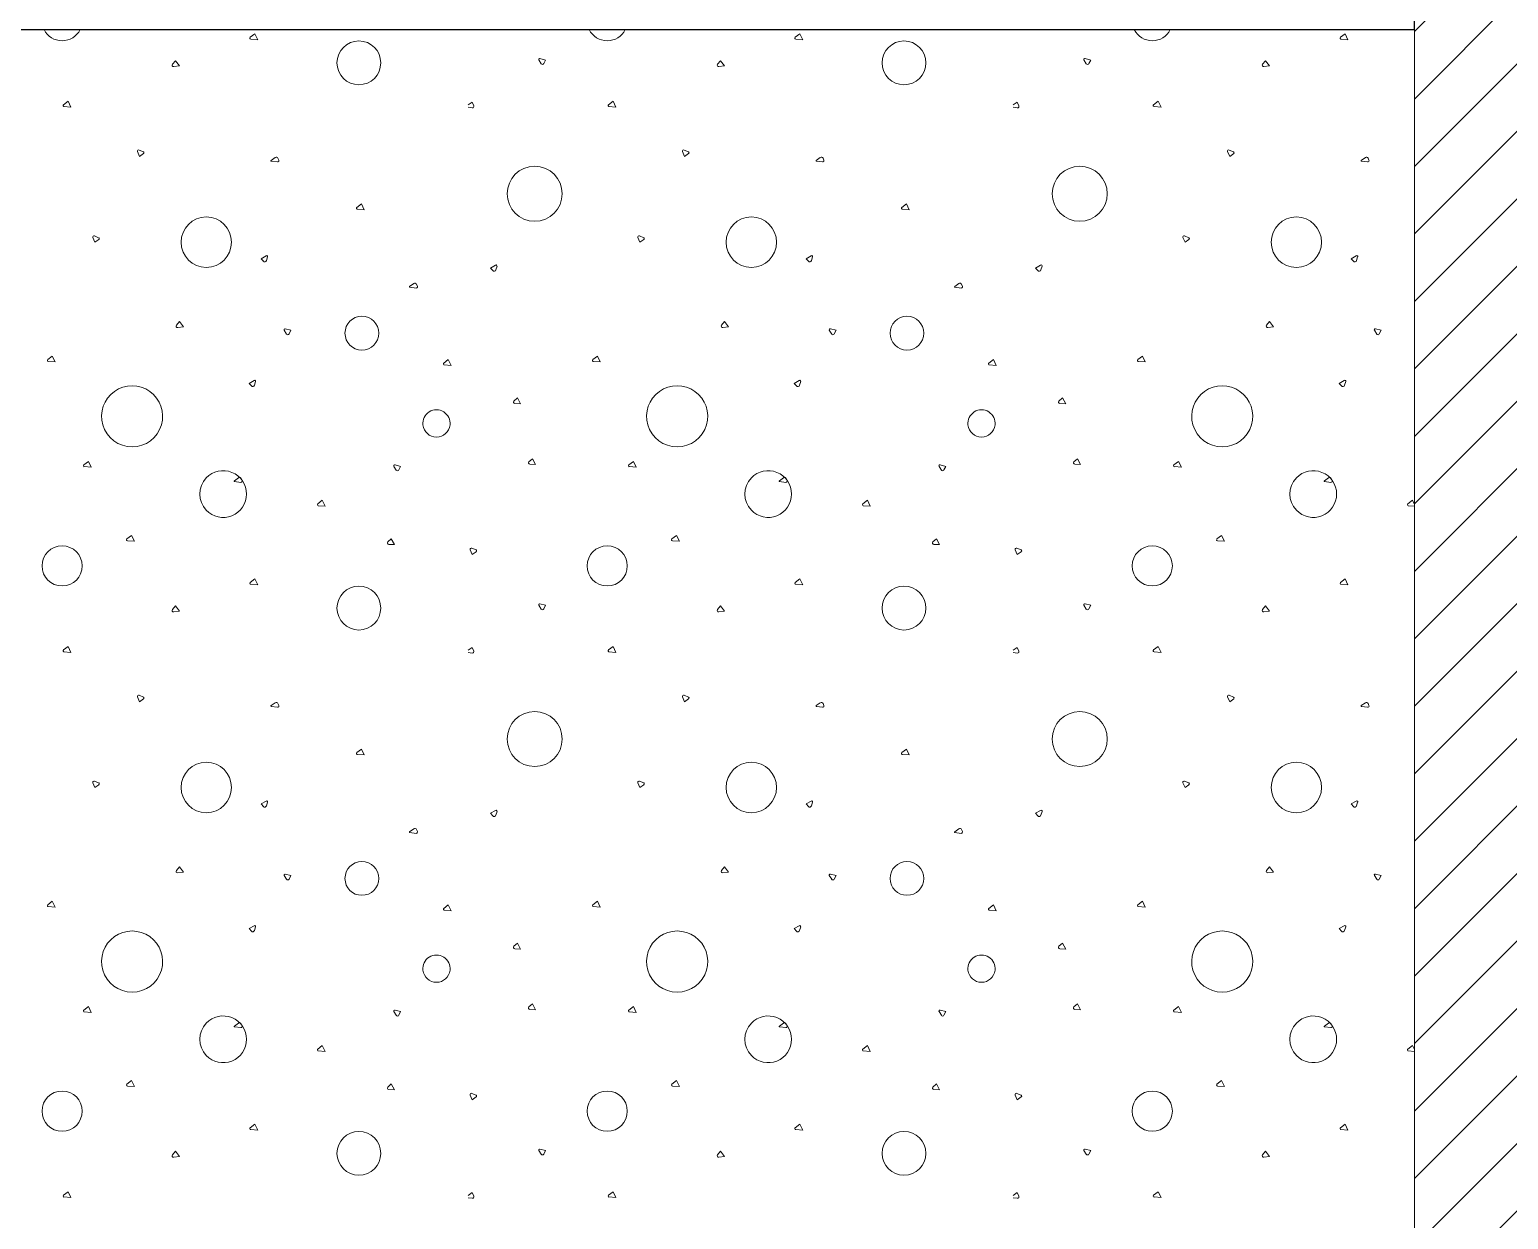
# Model space of a CAD drawing. Header units: millimetres. Extents: x 15 to 2176, y 3 to 641.
# Drawn here: x 1462.56 to 1505.97, y 53.16 to 88.07 of the extents above; entities that cross this region are included whole.
import ezdxf
from ezdxf.xclip import XClip

# ---------------------------------------------------------------- set-up
doc = ezdxf.new("R2010")
doc.units = ezdxf.units.MM
doc.header["$MEASUREMENT"] = 0
doc.header["$XCLIPFRAME"] = 0
doc.layers.add('A--------P-', color=7, linetype='Continuous')
doc.layers.add('A-01SF-----', color=7, linetype='Continuous')
doc.layers.add('A-L-10--EF-', color=4, linetype='Continuous', lineweight=0)

# ---------------------------------------------------------------- blocks, each defined once
blk = doc.blocks.new('*X9')
at = {"layer": 'A-L-10--EF-'}
for p, q in [((1469.039, 87.847), (1469.175, 87.953)), ((1469.26, 87.778), (1469.055, 87.796)), ((1469.175, 87.953), (1469.26, 87.778)), ((1485.039, 87.847), (1485.175, 87.953)), ((1485.26, 87.778), (1485.055, 87.796)), ((1485.175, 87.953), (1485.26, 87.778)), ((1501.039, 87.847), (1501.175, 87.953)), ((1501.26, 87.778), (1501.055, 87.796)), ((1501.175, 87.953), (1501.26, 87.778)), ((1466.755, 87.058), (1466.842, 87.162)), ((1466.962, 87.009), (1466.794, 86.988)), ((1466.842, 87.162), (1466.962, 87.009)), ((1477.581, 87.072), (1477.511, 87.182)), ((1477.543, 87.225), (1477.709, 87.181)), ((1477.709, 87.181), (1477.656, 87.076)), ((1482.755, 87.058), (1482.842, 87.162)), ((1482.962, 87.009), (1482.794, 86.988)), ((1482.842, 87.162), (1482.962, 87.009)), ((1493.581, 87.072), (1493.511, 87.182)), ((1493.543, 87.225), (1493.709, 87.181)), ((1493.709, 87.181), (1493.656, 87.076)), ((1498.755, 87.058), (1498.842, 87.162)), ((1498.962, 87.009), (1498.794, 86.988)), ((1498.842, 87.162), (1498.962, 87.009)), ((1463.554, 85.869), (1463.689, 85.974)), ((1463.689, 85.974), (1463.774, 85.8)), ((1479.554, 85.869), (1479.689, 85.974)), ((1479.689, 85.974), (1479.774, 85.8)), ((1495.554, 85.869), (1495.689, 85.974)), ((1495.689, 85.974), (1495.774, 85.8)), ((1463.774, 85.8), (1463.569, 85.818)), ((1475.434, 85.862), (1475.555, 85.947)), ((1475.555, 85.779), (1475.434, 85.795)), ((1475.555, 85.947), (1475.601, 85.839)), ((1479.774, 85.8), (1479.569, 85.818)), ((1491.434, 85.862), (1491.555, 85.947)), ((1491.555, 85.779), (1491.434, 85.795)), ((1491.555, 85.947), (1491.601, 85.839)), ((1495.774, 85.8), (1495.569, 85.818)), ((1465.729, 84.492), (1465.79, 84.351)), ((1465.901, 84.484), (1465.776, 84.539)), ((1465.79, 84.351), (1465.907, 84.435)), ((1469.651, 84.236), (1469.773, 84.322)), ((1469.852, 84.299), (1469.878, 84.239)), ((1481.729, 84.492), (1481.79, 84.351)), ((1481.901, 84.484), (1481.776, 84.539)), ((1481.79, 84.351), (1481.907, 84.435)), ((1485.651, 84.236), (1485.773, 84.322)), ((1485.852, 84.299), (1485.878, 84.239)), ((1497.729, 84.492), (1497.79, 84.351)), ((1497.901, 84.484), (1497.776, 84.539)), ((1497.79, 84.351), (1497.907, 84.435)), ((1501.651, 84.236), (1501.773, 84.322)), ((1501.852, 84.299), (1501.878, 84.239)), ((1469.84, 84.189), (1469.656, 84.214)), ((1485.84, 84.189), (1485.656, 84.214)), ((1501.84, 84.189), (1501.656, 84.214)), ((1472.164, 82.857), (1472.3, 82.962)), ((1472.3, 82.962), (1472.385, 82.788)), ((1488.164, 82.857), (1488.3, 82.962)), ((1488.3, 82.962), (1488.385, 82.788)), ((1472.385, 82.788), (1472.18, 82.805)), ((1488.385, 82.788), (1488.18, 82.805)), ((1464.417, 81.974), (1464.478, 81.834)), ((1464.589, 81.967), (1464.464, 82.022)), ((1464.478, 81.834), (1464.594, 81.917)), ((1480.417, 81.974), (1480.478, 81.834)), ((1480.589, 81.967), (1480.464, 82.022)), ((1480.478, 81.834), (1480.594, 81.917)), ((1496.417, 81.974), (1496.478, 81.834)), ((1496.589, 81.967), (1496.464, 82.022)), ((1496.478, 81.834), (1496.594, 81.917)), ((1469.504, 81.438), (1469.356, 81.352)), ((1469.356, 81.352), (1469.423, 81.277)), ((1469.513, 81.297), (1469.546, 81.404)), ((1485.504, 81.438), (1485.356, 81.352)), ((1485.356, 81.352), (1485.423, 81.277)), ((1485.513, 81.297), (1485.546, 81.404)), ((1501.504, 81.438), (1501.356, 81.352)), ((1501.356, 81.352), (1501.423, 81.277)), ((1501.513, 81.297), (1501.546, 81.404)), ((1476.24, 81.163), (1476.091, 81.077)), ((1476.091, 81.077), (1476.159, 81.002)), ((1476.248, 81.022), (1476.282, 81.129)), ((1492.24, 81.163), (1492.091, 81.077)), ((1492.091, 81.077), (1492.159, 81.002)), ((1492.248, 81.022), (1492.282, 81.129)), ((1473.718, 80.536), (1473.84, 80.621)), ((1473.906, 80.489), (1473.723, 80.514)), ((1473.919, 80.599), (1473.944, 80.539)), ((1489.718, 80.536), (1489.84, 80.621)), ((1489.906, 80.489), (1489.723, 80.514)), ((1489.919, 80.599), (1489.944, 80.539)), ((1466.873, 79.402), (1466.959, 79.506)), ((1466.959, 79.506), (1467.079, 79.353)), ((1482.873, 79.402), (1482.959, 79.506)), ((1482.959, 79.506), (1483.079, 79.353)), ((1498.873, 79.402), (1498.959, 79.506)), ((1498.959, 79.506), (1499.079, 79.353)), ((1467.079, 79.353), (1466.912, 79.332)), ((1470.106, 79.141), (1470.036, 79.251)), ((1470.068, 79.294), (1470.234, 79.25)), ((1470.234, 79.25), (1470.181, 79.145)), ((1483.079, 79.353), (1482.912, 79.332)), ((1486.106, 79.141), (1486.036, 79.251)), ((1486.068, 79.294), (1486.234, 79.25)), ((1486.234, 79.25), (1486.181, 79.145)), ((1499.079, 79.353), (1498.912, 79.332)), ((1502.106, 79.141), (1502.036, 79.251)), ((1502.068, 79.294), (1502.234, 79.25)), ((1502.234, 79.25), (1502.181, 79.145)), ((1463.093, 78.39), (1463.228, 78.495)), ((1463.313, 78.321), (1463.108, 78.338)), ((1463.228, 78.495), (1463.313, 78.321)), ((1474.718, 78.286), (1474.853, 78.391)), ((1474.938, 78.216), (1474.733, 78.234)), ((1474.853, 78.391), (1474.938, 78.216)), ((1479.093, 78.39), (1479.228, 78.495)), ((1479.313, 78.321), (1479.108, 78.338)), ((1479.228, 78.495), (1479.313, 78.321)), ((1490.718, 78.286), (1490.853, 78.391)), ((1490.938, 78.216), (1490.733, 78.234)), ((1490.853, 78.391), (1490.938, 78.216)), ((1495.093, 78.39), (1495.228, 78.495)), ((1495.313, 78.321), (1495.108, 78.338)), ((1495.228, 78.495), (1495.313, 78.321)), ((1469.154, 77.779), (1469.005, 77.693)), ((1469.162, 77.638), (1469.196, 77.746)), ((1485.154, 77.779), (1485.005, 77.693)), ((1485.162, 77.638), (1485.196, 77.746)), ((1501.154, 77.779), (1501.005, 77.693)), ((1501.162, 77.638), (1501.196, 77.746)), ((1469.005, 77.693), (1469.073, 77.618)), ((1485.005, 77.693), (1485.073, 77.618)), ((1501.005, 77.693), (1501.073, 77.618)), ((1476.779, 77.175), (1476.88, 77.264)), ((1476.975, 77.095), (1476.806, 77.099)), ((1476.88, 77.264), (1476.975, 77.095)), ((1492.779, 77.175), (1492.88, 77.264)), ((1492.975, 77.095), (1492.806, 77.099)), ((1492.88, 77.264), (1492.975, 77.095)), ((1464.152, 75.3), (1464.287, 75.405)), ((1464.372, 75.231), (1464.167, 75.249)), ((1464.287, 75.405), (1464.372, 75.231)), ((1473.326, 75.149), (1473.257, 75.258)), ((1473.289, 75.302), (1473.454, 75.258)), ((1473.454, 75.258), (1473.401, 75.153)), ((1477.219, 75.394), (1477.32, 75.483)), ((1477.415, 75.314), (1477.246, 75.319)), ((1477.32, 75.483), (1477.415, 75.314)), ((1480.152, 75.3), (1480.287, 75.405)), ((1480.372, 75.231), (1480.167, 75.249)), ((1480.287, 75.405), (1480.372, 75.231)), ((1489.326, 75.149), (1489.257, 75.258)), ((1489.289, 75.302), (1489.454, 75.258)), ((1489.454, 75.258), (1489.401, 75.153)), ((1493.219, 75.394), (1493.32, 75.483)), ((1493.415, 75.314), (1493.246, 75.319)), ((1493.32, 75.483), (1493.415, 75.314)), ((1496.152, 75.3), (1496.287, 75.405)), ((1496.372, 75.231), (1496.167, 75.249)), ((1496.287, 75.405), (1496.372, 75.231)), ((1468.572, 74.834), (1468.694, 74.92)), ((1468.761, 74.787), (1468.577, 74.812)), ((1468.773, 74.897), (1468.799, 74.837)), ((1484.572, 74.834), (1484.694, 74.92)), ((1484.761, 74.787), (1484.577, 74.812)), ((1484.773, 74.897), (1484.799, 74.837)), ((1500.572, 74.834), (1500.694, 74.92)), ((1500.761, 74.787), (1500.577, 74.812)), ((1500.773, 74.897), (1500.799, 74.837)), ((1471.018, 74.155), (1471.153, 74.261)), ((1471.153, 74.261), (1471.238, 74.086)), ((1487.018, 74.155), (1487.153, 74.261)), ((1487.153, 74.261), (1487.238, 74.086)), ((1503.018, 74.155), (1503.153, 74.261)), ((1503.153, 74.261), (1503.21, 74.143)), ((1471.238, 74.086), (1471.033, 74.104)), ((1487.238, 74.086), (1487.033, 74.104)), ((1503.21, 74.089), (1503.033, 74.104)), ((1465.417, 73.127), (1465.553, 73.232)), ((1465.638, 73.058), (1465.433, 73.075)), ((1465.553, 73.232), (1465.638, 73.058)), ((1473.078, 73.045), (1473.18, 73.134)), ((1473.275, 72.965), (1473.106, 72.969)), ((1473.18, 73.134), (1473.275, 72.965)), ((1481.417, 73.127), (1481.553, 73.232)), ((1481.638, 73.058), (1481.433, 73.075)), ((1481.553, 73.232), (1481.638, 73.058)), ((1489.078, 73.045), (1489.18, 73.134)), ((1489.275, 72.965), (1489.106, 72.969)), ((1489.18, 73.134), (1489.275, 72.965)), ((1497.417, 73.127), (1497.553, 73.232)), ((1497.638, 73.058), (1497.433, 73.075)), ((1497.553, 73.232), (1497.638, 73.058)), ((1475.494, 72.811), (1475.555, 72.671)), ((1475.667, 72.804), (1475.541, 72.859)), ((1475.555, 72.671), (1475.672, 72.754)), ((1491.494, 72.811), (1491.555, 72.671)), ((1491.667, 72.804), (1491.541, 72.859)), ((1491.555, 72.671), (1491.672, 72.754)), ((1469.039, 71.847), (1469.175, 71.953)), ((1469.26, 71.778), (1469.055, 71.796)), ((1469.175, 71.953), (1469.26, 71.778)), ((1485.039, 71.847), (1485.175, 71.953)), ((1485.26, 71.778), (1485.055, 71.796)), ((1485.175, 71.953), (1485.26, 71.778)), ((1501.039, 71.847), (1501.175, 71.953)), ((1501.26, 71.778), (1501.055, 71.796)), ((1501.175, 71.953), (1501.26, 71.778)), ((1477.543, 71.225), (1477.709, 71.181)), ((1493.543, 71.225), (1493.709, 71.181)), ((1466.755, 71.058), (1466.842, 71.162)), ((1466.962, 71.009), (1466.794, 70.988)), ((1466.842, 71.162), (1466.962, 71.009)), ((1477.581, 71.072), (1477.511, 71.182)), ((1477.709, 71.181), (1477.656, 71.076)), ((1482.755, 71.058), (1482.842, 71.162)), ((1482.962, 71.009), (1482.794, 70.988)), ((1482.842, 71.162), (1482.962, 71.009)), ((1493.581, 71.072), (1493.511, 71.182)), ((1493.709, 71.181), (1493.656, 71.076)), ((1498.755, 71.058), (1498.842, 71.162)), ((1498.962, 71.009), (1498.794, 70.988)), ((1498.842, 71.162), (1498.962, 71.009)), ((1463.554, 69.869), (1463.689, 69.974)), ((1463.689, 69.974), (1463.774, 69.8)), ((1475.434, 69.862), (1475.555, 69.947)), ((1475.555, 69.947), (1475.601, 69.839)), ((1479.554, 69.869), (1479.689, 69.974)), ((1479.689, 69.974), (1479.774, 69.8)), ((1491.434, 69.862), (1491.555, 69.947)), ((1491.555, 69.947), (1491.601, 69.839)), ((1495.554, 69.869), (1495.689, 69.974)), ((1495.689, 69.974), (1495.774, 69.8)), ((1463.774, 69.8), (1463.569, 69.818)), ((1475.555, 69.779), (1475.434, 69.795)), ((1479.774, 69.8), (1479.569, 69.818)), ((1491.555, 69.779), (1491.434, 69.795)), ((1495.774, 69.8), (1495.569, 69.818)), ((1465.729, 68.492), (1465.79, 68.351)), ((1465.901, 68.484), (1465.776, 68.539)), ((1465.79, 68.351), (1465.907, 68.435)), ((1469.651, 68.236), (1469.773, 68.322)), ((1469.84, 68.189), (1469.656, 68.214)), ((1469.852, 68.299), (1469.878, 68.239)), ((1481.729, 68.492), (1481.79, 68.351)), ((1481.901, 68.484), (1481.776, 68.539)), ((1481.79, 68.351), (1481.907, 68.435)), ((1485.651, 68.236), (1485.773, 68.322)), ((1485.84, 68.189), (1485.656, 68.214)), ((1485.852, 68.299), (1485.878, 68.239)), ((1497.729, 68.492), (1497.79, 68.351)), ((1497.901, 68.484), (1497.776, 68.539)), ((1497.79, 68.351), (1497.907, 68.435)), ((1501.651, 68.236), (1501.773, 68.322)), ((1501.84, 68.189), (1501.656, 68.214)), ((1501.852, 68.299), (1501.878, 68.239)), ((1472.164, 66.857), (1472.3, 66.962)), ((1472.3, 66.962), (1472.385, 66.788)), ((1488.164, 66.857), (1488.3, 66.962)), ((1488.3, 66.962), (1488.385, 66.788)), ((1472.385, 66.788), (1472.18, 66.805)), ((1488.385, 66.788), (1488.18, 66.805)), ((1464.589, 65.967), (1464.464, 66.022)), ((1480.589, 65.967), (1480.464, 66.022)), ((1496.589, 65.967), (1496.464, 66.022)), ((1464.417, 65.974), (1464.478, 65.834)), ((1464.478, 65.834), (1464.594, 65.917)), ((1480.417, 65.974), (1480.478, 65.834)), ((1480.478, 65.834), (1480.594, 65.917)), ((1496.417, 65.974), (1496.478, 65.834)), ((1496.478, 65.834), (1496.594, 65.917)), ((1469.504, 65.438), (1469.356, 65.352)), ((1469.356, 65.352), (1469.423, 65.277)), ((1469.513, 65.297), (1469.546, 65.404)), ((1476.24, 65.163), (1476.091, 65.077)), ((1476.248, 65.022), (1476.282, 65.129)), ((1485.504, 65.438), (1485.356, 65.352)), ((1485.356, 65.352), (1485.423, 65.277)), ((1485.513, 65.297), (1485.546, 65.404)), ((1492.24, 65.163), (1492.091, 65.077)), ((1492.248, 65.022), (1492.282, 65.129)), ((1501.504, 65.438), (1501.356, 65.352)), ((1501.356, 65.352), (1501.423, 65.277)), ((1501.513, 65.297), (1501.546, 65.404)), ((1476.091, 65.077), (1476.159, 65.002)), ((1492.091, 65.077), (1492.159, 65.002)), ((1473.718, 64.536), (1473.84, 64.621)), ((1473.906, 64.489), (1473.723, 64.514)), ((1473.919, 64.599), (1473.944, 64.539)), ((1489.718, 64.536), (1489.84, 64.621)), ((1489.906, 64.489), (1489.723, 64.514)), ((1489.919, 64.599), (1489.944, 64.539)), ((1466.873, 63.402), (1466.959, 63.506)), ((1466.959, 63.506), (1467.079, 63.353)), ((1482.873, 63.402), (1482.959, 63.506)), ((1482.959, 63.506), (1483.079, 63.353)), ((1498.873, 63.402), (1498.959, 63.506)), ((1498.959, 63.506), (1499.079, 63.353)), ((1467.079, 63.353), (1466.912, 63.332)), ((1470.106, 63.141), (1470.036, 63.251)), ((1470.068, 63.294), (1470.234, 63.25)), ((1470.234, 63.25), (1470.181, 63.145)), ((1483.079, 63.353), (1482.912, 63.332)), ((1486.106, 63.141), (1486.036, 63.251)), ((1486.068, 63.294), (1486.234, 63.25)), ((1486.234, 63.25), (1486.181, 63.145)), ((1499.079, 63.353), (1498.912, 63.332)), ((1502.106, 63.141), (1502.036, 63.251)), ((1502.068, 63.294), (1502.234, 63.25)), ((1502.234, 63.25), (1502.181, 63.145)), ((1463.093, 62.39), (1463.228, 62.495)), ((1463.313, 62.321), (1463.108, 62.338)), ((1463.228, 62.495), (1463.313, 62.321)), ((1474.718, 62.286), (1474.853, 62.391)), ((1474.938, 62.216), (1474.733, 62.234)), ((1474.853, 62.391), (1474.938, 62.216)), ((1479.093, 62.39), (1479.228, 62.495)), ((1479.313, 62.321), (1479.108, 62.338)), ((1479.228, 62.495), (1479.313, 62.321)), ((1490.718, 62.286), (1490.853, 62.391)), ((1490.938, 62.216), (1490.733, 62.234)), ((1490.853, 62.391), (1490.938, 62.216)), ((1495.093, 62.39), (1495.228, 62.495)), ((1495.313, 62.321), (1495.108, 62.338)), ((1495.228, 62.495), (1495.313, 62.321)), ((1469.154, 61.779), (1469.005, 61.693)), ((1469.005, 61.693), (1469.073, 61.618)), ((1469.162, 61.638), (1469.196, 61.746)), ((1485.154, 61.779), (1485.005, 61.693)), ((1485.005, 61.693), (1485.073, 61.618)), ((1485.162, 61.638), (1485.196, 61.746)), ((1501.154, 61.779), (1501.005, 61.693)), ((1501.005, 61.693), (1501.073, 61.618)), ((1501.162, 61.638), (1501.196, 61.746)), ((1476.779, 61.175), (1476.88, 61.264)), ((1476.88, 61.264), (1476.975, 61.095)), ((1492.779, 61.175), (1492.88, 61.264)), ((1492.88, 61.264), (1492.975, 61.095)), ((1476.975, 61.095), (1476.806, 61.099)), ((1492.975, 61.095), (1492.806, 61.099)), ((1477.219, 59.394), (1477.32, 59.483)), ((1477.32, 59.483), (1477.415, 59.314)), ((1493.219, 59.394), (1493.32, 59.483)), ((1493.32, 59.483), (1493.415, 59.314)), ((1464.152, 59.3), (1464.287, 59.405)), ((1464.372, 59.231), (1464.167, 59.249)), ((1464.287, 59.405), (1464.372, 59.231)), ((1473.326, 59.149), (1473.257, 59.258)), ((1473.289, 59.302), (1473.454, 59.258)), ((1473.454, 59.258), (1473.401, 59.153)), ((1477.415, 59.314), (1477.246, 59.319)), ((1480.152, 59.3), (1480.287, 59.405)), ((1480.372, 59.231), (1480.167, 59.249)), ((1480.287, 59.405), (1480.372, 59.231)), ((1489.326, 59.149), (1489.257, 59.258)), ((1489.289, 59.302), (1489.454, 59.258)), ((1489.454, 59.258), (1489.401, 59.153)), ((1493.415, 59.314), (1493.246, 59.319)), ((1496.152, 59.3), (1496.287, 59.405)), ((1496.372, 59.231), (1496.167, 59.249)), ((1496.287, 59.405), (1496.372, 59.231)), ((1468.572, 58.834), (1468.694, 58.92)), ((1468.761, 58.787), (1468.577, 58.812)), ((1468.773, 58.897), (1468.799, 58.837)), ((1484.572, 58.834), (1484.694, 58.92)), ((1484.761, 58.787), (1484.577, 58.812)), ((1484.773, 58.897), (1484.799, 58.837)), ((1500.572, 58.834), (1500.694, 58.92)), ((1500.761, 58.787), (1500.577, 58.812)), ((1500.773, 58.897), (1500.799, 58.837)), ((1471.018, 58.155), (1471.153, 58.261)), ((1471.153, 58.261), (1471.238, 58.086)), ((1487.018, 58.155), (1487.153, 58.261)), ((1487.153, 58.261), (1487.238, 58.086)), ((1503.018, 58.155), (1503.153, 58.261)), ((1503.153, 58.261), (1503.21, 58.143)), ((1471.238, 58.086), (1471.033, 58.104)), ((1487.238, 58.086), (1487.033, 58.104)), ((1503.21, 58.089), (1503.033, 58.104)), ((1465.417, 57.127), (1465.553, 57.232)), ((1465.638, 57.058), (1465.433, 57.075)), ((1465.553, 57.232), (1465.638, 57.058)), ((1473.078, 57.045), (1473.18, 57.134)), ((1473.275, 56.965), (1473.106, 56.969)), ((1473.18, 57.134), (1473.275, 56.965)), ((1481.417, 57.127), (1481.553, 57.232)), ((1481.638, 57.058), (1481.433, 57.075)), ((1481.553, 57.232), (1481.638, 57.058)), ((1489.078, 57.045), (1489.18, 57.134)), ((1489.275, 56.965), (1489.106, 56.969)), ((1489.18, 57.134), (1489.275, 56.965)), ((1497.417, 57.127), (1497.553, 57.232)), ((1497.638, 57.058), (1497.433, 57.075)), ((1497.553, 57.232), (1497.638, 57.058)), ((1475.494, 56.811), (1475.555, 56.671)), ((1475.667, 56.804), (1475.541, 56.859)), ((1475.555, 56.671), (1475.672, 56.754)), ((1491.494, 56.811), (1491.555, 56.671)), ((1491.667, 56.804), (1491.541, 56.859)), ((1491.555, 56.671), (1491.672, 56.754)), ((1469.039, 55.847), (1469.175, 55.953)), ((1469.26, 55.778), (1469.055, 55.796)), ((1469.175, 55.953), (1469.26, 55.778)), ((1485.039, 55.847), (1485.175, 55.953)), ((1485.26, 55.778), (1485.055, 55.796)), ((1485.175, 55.953), (1485.26, 55.778)), ((1501.039, 55.847), (1501.175, 55.953)), ((1501.26, 55.778), (1501.055, 55.796)), ((1501.175, 55.953), (1501.26, 55.778)), ((1466.755, 55.058), (1466.842, 55.162)), ((1466.842, 55.162), (1466.962, 55.009)), ((1477.581, 55.072), (1477.511, 55.182)), ((1477.543, 55.225), (1477.709, 55.181)), ((1477.709, 55.181), (1477.656, 55.076)), ((1482.755, 55.058), (1482.842, 55.162)), ((1482.842, 55.162), (1482.962, 55.009)), ((1493.581, 55.072), (1493.511, 55.182)), ((1493.543, 55.225), (1493.709, 55.181)), ((1493.709, 55.181), (1493.656, 55.076)), ((1498.755, 55.058), (1498.842, 55.162)), ((1498.842, 55.162), (1498.962, 55.009)), ((1466.962, 55.009), (1466.794, 54.988)), ((1482.962, 55.009), (1482.794, 54.988)), ((1498.962, 55.009), (1498.794, 54.988)), ((1463.554, 53.869), (1463.689, 53.974)), ((1463.689, 53.974), (1463.774, 53.8)), ((1475.434, 53.862), (1475.555, 53.947)), ((1475.555, 53.947), (1475.601, 53.839)), ((1479.554, 53.869), (1479.689, 53.974)), ((1479.689, 53.974), (1479.774, 53.8)), ((1491.434, 53.862), (1491.555, 53.947)), ((1491.555, 53.947), (1491.601, 53.839)), ((1495.554, 53.869), (1495.689, 53.974)), ((1495.689, 53.974), (1495.774, 53.8)), ((1463.774, 53.8), (1463.569, 53.818)), ((1475.555, 53.779), (1475.434, 53.795)), ((1479.774, 53.8), (1479.569, 53.818)), ((1491.555, 53.779), (1491.434, 53.795)), ((1495.774, 53.8), (1495.569, 53.818))]:
    blk.add_line(p, q, dxfattribs=at)
for centre, radius in [((1472.227, 87.098), 0.643), ((1488.227, 87.098), 0.643), ((1477.388, 83.257), 0.807), ((1493.388, 83.257), 0.807), ((1472.316, 79.166), 0.496), ((1488.316, 79.166), 0.496), ((1463.517, 72.337), 0.59), ((1479.517, 72.337), 0.59), ((1495.517, 72.337), 0.59), ((1472.227, 71.098), 0.643), ((1488.227, 71.098), 0.643), ((1477.388, 67.257), 0.807), ((1493.388, 67.257), 0.807), ((1472.316, 63.166), 0.496), ((1488.316, 63.166), 0.496), ((1463.517, 56.337), 0.59), ((1479.517, 56.337), 0.59), ((1495.517, 56.337), 0.59), ((1472.227, 55.098), 0.643), ((1488.227, 55.098), 0.643)]:
    blk.add_circle(centre, radius, dxfattribs=at)
for centre, radius, start, end in [((1463.517, 88.337), 0.59, 206.4527, 333.5473), ((1469.057, 87.825), 0.0288, 127.9022, 265.0768), ((1479.517, 88.337), 0.59, 206.4527, 333.5473), ((1485.057, 87.825), 0.0288, 127.9022, 265.0768), ((1495.517, 88.337), 0.59, 206.4527, 333.5473), ((1501.057, 87.825), 0.0288, 127.9022, 265.0768), ((1466.788, 87.03), 0.0432, 140.1139, 277.2885), ((1477.536, 87.197), 0.0288, 75.2067, 212.3813), ((1477.617, 87.095), 0.0432, 212.3813, 333.2854), ((1482.788, 87.03), 0.0432, 140.1139, 277.2885), ((1493.536, 87.197), 0.0288, 75.2067, 212.3813), ((1493.617, 87.095), 0.0432, 212.3813, 333.2854), ((1498.788, 87.03), 0.0432, 140.1139, 277.2885), ((1463.572, 85.846), 0.0288, 127.9022, 265.0768), ((1475.561, 85.822), 0.0432, 262.2885, 23.1926), ((1479.572, 85.846), 0.0288, 127.9022, 265.0768), ((1491.561, 85.822), 0.0432, 262.2885, 23.1926), ((1495.572, 85.846), 0.0288, 127.9022, 265.0768), ((1465.762, 84.506), 0.036, 66.4475, 203.6221), ((1465.89, 84.458), 0.0288, 305.5434, 66.4475), ((1469.658, 84.226), 0.012, 125.1139, 262.2885), ((1469.804, 84.278), 0.0528, 23.1926, 125.1139), ((1469.845, 84.225), 0.036, 262.2885, 23.1926), ((1481.762, 84.506), 0.036, 66.4475, 203.6221), ((1481.89, 84.458), 0.0288, 305.5434, 66.4475), ((1485.658, 84.226), 0.012, 125.1139, 262.2885), ((1485.804, 84.278), 0.0528, 23.1926, 125.1139), ((1485.845, 84.225), 0.036, 262.2885, 23.1926), ((1497.762, 84.506), 0.036, 66.4475, 203.6221), ((1497.89, 84.458), 0.0288, 305.5434, 66.4475), ((1501.658, 84.226), 0.012, 125.1139, 262.2885), ((1501.804, 84.278), 0.0528, 23.1926, 125.1139), ((1501.845, 84.225), 0.036, 262.2885, 23.1926), ((1467.748, 81.835), 0.74, 90, 270), ((1467.748, 81.835), 0.74, 270, 90), ((1472.182, 82.834), 0.0288, 127.9022, 265.0768), ((1483.748, 81.835), 0.74, 90, 270), ((1483.748, 81.835), 0.74, 270, 90), ((1488.182, 82.834), 0.0288, 127.9022, 265.0768), ((1499.748, 81.835), 0.74, 90, 270), ((1499.748, 81.835), 0.74, 270, 90), ((1464.45, 81.989), 0.036, 66.4475, 203.6221), ((1464.578, 81.941), 0.0288, 305.5434, 66.4475), ((1480.45, 81.989), 0.036, 66.4475, 203.6221), ((1480.578, 81.941), 0.0288, 305.5434, 66.4475), ((1496.45, 81.989), 0.036, 66.4475, 203.6221), ((1496.578, 81.941), 0.0288, 305.5434, 66.4475), ((1469.462, 81.312), 0.0528, 221.9213, 342.8254), ((1469.519, 81.413), 0.0288, 342.8254, 120), ((1485.462, 81.312), 0.0528, 221.9213, 342.8254), ((1485.519, 81.413), 0.0288, 342.8254, 120), ((1501.462, 81.312), 0.0528, 221.9213, 342.8254), ((1501.519, 81.413), 0.0288, 342.8254, 120), ((1476.198, 81.037), 0.0528, 221.9213, 342.8254), ((1476.254, 81.138), 0.0288, 342.8254, 120), ((1492.198, 81.037), 0.0528, 221.9213, 342.8254), ((1492.254, 81.138), 0.0288, 342.8254, 120), ((1473.725, 80.526), 0.012, 125.1139, 262.2885), ((1473.87, 80.578), 0.0528, 23.1926, 125.1139), ((1473.911, 80.525), 0.036, 262.2885, 23.1926), ((1489.725, 80.526), 0.012, 125.1139, 262.2885), ((1489.87, 80.578), 0.0528, 23.1926, 125.1139), ((1489.911, 80.525), 0.036, 262.2885, 23.1926), ((1466.906, 79.375), 0.0432, 140.1139, 277.2885), ((1470.061, 79.266), 0.0288, 75.2067, 212.3813), ((1470.142, 79.164), 0.0432, 212.3813, 333.2854), ((1482.906, 79.375), 0.0432, 140.1139, 277.2885), ((1486.061, 79.266), 0.0288, 75.2067, 212.3813), ((1486.142, 79.164), 0.0432, 212.3813, 333.2854), ((1498.906, 79.375), 0.0432, 140.1139, 277.2885), ((1502.061, 79.266), 0.0288, 75.2067, 212.3813), ((1502.142, 79.164), 0.0432, 212.3813, 333.2854), ((1463.11, 78.367), 0.0288, 127.9022, 265.0768), ((1474.736, 78.263), 0.0288, 127.9022, 265.0768), ((1479.11, 78.367), 0.0288, 127.9022, 265.0768), ((1490.736, 78.263), 0.0288, 127.9022, 265.0768), ((1495.11, 78.367), 0.0288, 127.9022, 265.0768), ((1469.168, 77.754), 0.0288, 342.8254, 120), ((1485.168, 77.754), 0.0288, 342.8254, 120), ((1501.168, 77.754), 0.0288, 342.8254, 120), ((1465.571, 76.727), 0.897, 343.6089, 196.3911), ((1469.112, 77.654), 0.0528, 221.9213, 342.8254), ((1481.571, 76.727), 0.897, 343.6089, 196.3911), ((1485.112, 77.654), 0.0528, 221.9213, 342.8254), ((1497.571, 76.727), 0.897, 343.6089, 196.3911), ((1501.112, 77.654), 0.0528, 221.9213, 342.8254), ((1474.505, 76.518), 0.4, 353.7067, 186.2933), ((1476.807, 77.143), 0.0432, 131.2386, 268.4132), ((1490.505, 76.518), 0.4, 353.7067, 186.2933), ((1492.807, 77.143), 0.0432, 131.2386, 268.4132), ((1465.571, 76.727), 0.897, 196.3911, 343.6089), ((1474.505, 76.518), 0.4, 186.2933, 353.7067), ((1481.571, 76.727), 0.897, 196.3911, 343.6089), ((1490.505, 76.518), 0.4, 186.2933, 353.7067), ((1497.571, 76.727), 0.897, 196.3911, 343.6089), ((1464.169, 75.277), 0.0288, 127.9022, 265.0768), ((1468.243, 74.445), 0.686, 223.8713, 136.1287), ((1473.281, 75.274), 0.0288, 75.2067, 212.3813), ((1473.363, 75.172), 0.0432, 212.3813, 333.2854), ((1477.247, 75.362), 0.0432, 131.2386, 268.4132), ((1480.169, 75.277), 0.0288, 127.9022, 265.0768), ((1484.243, 74.445), 0.686, 223.8713, 136.1287), ((1489.281, 75.274), 0.0288, 75.2067, 212.3813), ((1489.363, 75.172), 0.0432, 212.3813, 333.2854), ((1493.247, 75.362), 0.0432, 131.2386, 268.4132), ((1496.169, 75.277), 0.0288, 127.9022, 265.0768), ((1500.243, 74.445), 0.686, 223.8713, 136.1287), ((1468.243, 74.445), 0.686, 136.1287, 223.8713), ((1468.579, 74.824), 0.012, 125.1139, 262.2885), ((1468.724, 74.876), 0.0528, 23.1926, 125.1139), ((1468.766, 74.823), 0.036, 262.2885, 23.1926), ((1484.243, 74.445), 0.686, 136.1287, 223.8713), ((1484.579, 74.824), 0.012, 125.1139, 262.2885), ((1484.724, 74.876), 0.0528, 23.1926, 125.1139), ((1484.766, 74.823), 0.036, 262.2885, 23.1926), ((1500.243, 74.445), 0.686, 136.1287, 223.8713), ((1500.579, 74.824), 0.012, 125.1139, 262.2885), ((1500.724, 74.876), 0.0528, 23.1926, 125.1139), ((1500.766, 74.823), 0.036, 262.2885, 23.1926), ((1471.036, 74.133), 0.0288, 127.9022, 265.0768), ((1487.036, 74.133), 0.0288, 127.9022, 265.0768), ((1503.036, 74.133), 0.0288, 127.9022, 265.0768), ((1465.435, 73.104), 0.0288, 127.9022, 265.0768), ((1473.107, 73.013), 0.0432, 131.2386, 268.4132), ((1481.435, 73.104), 0.0288, 127.9022, 265.0768), ((1489.107, 73.013), 0.0432, 131.2386, 268.4132), ((1497.435, 73.104), 0.0288, 127.9022, 265.0768), ((1475.527, 72.826), 0.036, 66.4475, 203.6221), ((1475.655, 72.778), 0.0288, 305.5434, 66.4475), ((1491.527, 72.826), 0.036, 66.4475, 203.6221), ((1491.655, 72.778), 0.0288, 305.5434, 66.4475), ((1469.057, 71.825), 0.0288, 127.9022, 265.0768), ((1485.057, 71.825), 0.0288, 127.9022, 265.0768), ((1501.057, 71.825), 0.0288, 127.9022, 265.0768), ((1477.536, 71.197), 0.0288, 75.2067, 212.3813), ((1493.536, 71.197), 0.0288, 75.2067, 212.3813), ((1466.788, 71.03), 0.0432, 140.1139, 277.2885), ((1477.617, 71.095), 0.0432, 212.3813, 333.2854), ((1482.788, 71.03), 0.0432, 140.1139, 277.2885), ((1493.617, 71.095), 0.0432, 212.3813, 333.2854), ((1498.788, 71.03), 0.0432, 140.1139, 277.2885), ((1463.572, 69.846), 0.0288, 127.9022, 265.0768), ((1475.561, 69.822), 0.0432, 262.2885, 23.1926), ((1479.572, 69.846), 0.0288, 127.9022, 265.0768), ((1491.561, 69.822), 0.0432, 262.2885, 23.1926), ((1495.572, 69.846), 0.0288, 127.9022, 265.0768), ((1465.762, 68.506), 0.036, 66.4475, 203.6221), ((1465.89, 68.458), 0.0288, 305.5434, 66.4475), ((1469.658, 68.226), 0.012, 125.1139, 262.2885), ((1469.804, 68.278), 0.0528, 23.1926, 125.1139), ((1469.845, 68.225), 0.036, 262.2885, 23.1926), ((1481.762, 68.506), 0.036, 66.4475, 203.6221), ((1481.89, 68.458), 0.0288, 305.5434, 66.4475), ((1485.658, 68.226), 0.012, 125.1139, 262.2885), ((1485.804, 68.278), 0.0528, 23.1926, 125.1139), ((1485.845, 68.225), 0.036, 262.2885, 23.1926), ((1497.762, 68.506), 0.036, 66.4475, 203.6221), ((1497.89, 68.458), 0.0288, 305.5434, 66.4475), ((1501.658, 68.226), 0.012, 125.1139, 262.2885), ((1501.804, 68.278), 0.0528, 23.1926, 125.1139), ((1501.845, 68.225), 0.036, 262.2885, 23.1926), ((1472.182, 66.834), 0.0288, 127.9022, 265.0768), ((1488.182, 66.834), 0.0288, 127.9022, 265.0768), ((1467.748, 65.835), 0.74, 90, 270), ((1467.748, 65.835), 0.74, 270, 90), ((1483.748, 65.835), 0.74, 90, 270), ((1483.748, 65.835), 0.74, 270, 90), ((1499.748, 65.835), 0.74, 90, 270), ((1499.748, 65.835), 0.74, 270, 90), ((1464.45, 65.989), 0.036, 66.4475, 203.6221), ((1480.45, 65.989), 0.036, 66.4475, 203.6221), ((1496.45, 65.989), 0.036, 66.4475, 203.6221), ((1464.578, 65.941), 0.0288, 305.5434, 66.4475), ((1480.578, 65.941), 0.0288, 305.5434, 66.4475), ((1496.578, 65.941), 0.0288, 305.5434, 66.4475), ((1469.462, 65.312), 0.0528, 221.9213, 342.8254), ((1469.519, 65.413), 0.0288, 342.8254, 120), ((1476.254, 65.138), 0.0288, 342.8254, 120), ((1485.462, 65.312), 0.0528, 221.9213, 342.8254), ((1485.519, 65.413), 0.0288, 342.8254, 120), ((1492.254, 65.138), 0.0288, 342.8254, 120), ((1501.462, 65.312), 0.0528, 221.9213, 342.8254), ((1501.519, 65.413), 0.0288, 342.8254, 120), ((1476.198, 65.037), 0.0528, 221.9213, 342.8254), ((1492.198, 65.037), 0.0528, 221.9213, 342.8254), ((1473.725, 64.526), 0.012, 125.1139, 262.2885), ((1473.87, 64.578), 0.0528, 23.1926, 125.1139), ((1473.911, 64.525), 0.036, 262.2885, 23.1926), ((1489.725, 64.526), 0.012, 125.1139, 262.2885), ((1489.87, 64.578), 0.0528, 23.1926, 125.1139), ((1489.911, 64.525), 0.036, 262.2885, 23.1926), ((1466.906, 63.375), 0.0432, 140.1139, 277.2885), ((1482.906, 63.375), 0.0432, 140.1139, 277.2885), ((1498.906, 63.375), 0.0432, 140.1139, 277.2885), ((1470.061, 63.266), 0.0288, 75.2067, 212.3813), ((1470.142, 63.164), 0.0432, 212.3813, 333.2854), ((1486.061, 63.266), 0.0288, 75.2067, 212.3813), ((1486.142, 63.164), 0.0432, 212.3813, 333.2854), ((1502.061, 63.266), 0.0288, 75.2067, 212.3813), ((1502.142, 63.164), 0.0432, 212.3813, 333.2854), ((1463.11, 62.367), 0.0288, 127.9022, 265.0768), ((1474.736, 62.263), 0.0288, 127.9022, 265.0768), ((1479.11, 62.367), 0.0288, 127.9022, 265.0768), ((1490.736, 62.263), 0.0288, 127.9022, 265.0768), ((1495.11, 62.367), 0.0288, 127.9022, 265.0768), ((1469.168, 61.754), 0.0288, 342.8254, 120), ((1485.168, 61.754), 0.0288, 342.8254, 120), ((1501.168, 61.754), 0.0288, 342.8254, 120), ((1465.571, 60.727), 0.897, 343.6089, 196.3911), ((1469.112, 61.654), 0.0528, 221.9213, 342.8254), ((1481.571, 60.727), 0.897, 343.6089, 196.3911), ((1485.112, 61.654), 0.0528, 221.9213, 342.8254), ((1497.571, 60.727), 0.897, 343.6089, 196.3911), ((1501.112, 61.654), 0.0528, 221.9213, 342.8254), ((1474.505, 60.518), 0.4, 353.7067, 186.2933), ((1476.807, 61.143), 0.0432, 131.2386, 268.4132), ((1490.505, 60.518), 0.4, 353.7067, 186.2933), ((1492.807, 61.143), 0.0432, 131.2386, 268.4132), ((1465.571, 60.727), 0.897, 196.3911, 343.6089), ((1474.505, 60.518), 0.4, 186.2933, 353.7067), ((1481.571, 60.727), 0.897, 196.3911, 343.6089), ((1490.505, 60.518), 0.4, 186.2933, 353.7067), ((1497.571, 60.727), 0.897, 196.3911, 343.6089), ((1464.169, 59.277), 0.0288, 127.9022, 265.0768), ((1468.243, 58.445), 0.686, 223.8713, 136.1287), ((1473.281, 59.274), 0.0288, 75.2067, 212.3813), ((1473.363, 59.172), 0.0432, 212.3813, 333.2854), ((1477.247, 59.362), 0.0432, 131.2386, 268.4132), ((1480.169, 59.277), 0.0288, 127.9022, 265.0768), ((1484.243, 58.445), 0.686, 223.8713, 136.1287), ((1489.281, 59.274), 0.0288, 75.2067, 212.3813), ((1489.363, 59.172), 0.0432, 212.3813, 333.2854), ((1493.247, 59.362), 0.0432, 131.2386, 268.4132), ((1496.169, 59.277), 0.0288, 127.9022, 265.0768), ((1500.243, 58.445), 0.686, 223.8713, 136.1287), ((1468.243, 58.445), 0.686, 136.1287, 223.8713), ((1468.579, 58.824), 0.012, 125.1139, 262.2885), ((1468.724, 58.876), 0.0528, 23.1926, 125.1139), ((1468.766, 58.823), 0.036, 262.2885, 23.1926), ((1484.243, 58.445), 0.686, 136.1287, 223.8713), ((1484.579, 58.824), 0.012, 125.1139, 262.2885), ((1484.724, 58.876), 0.0528, 23.1926, 125.1139), ((1484.766, 58.823), 0.036, 262.2885, 23.1926), ((1500.243, 58.445), 0.686, 136.1287, 223.8713), ((1500.579, 58.824), 0.012, 125.1139, 262.2885), ((1500.724, 58.876), 0.0528, 23.1926, 125.1139), ((1500.766, 58.823), 0.036, 262.2885, 23.1926), ((1471.036, 58.133), 0.0288, 127.9022, 265.0768), ((1487.036, 58.133), 0.0288, 127.9022, 265.0768), ((1503.036, 58.133), 0.0288, 127.9022, 265.0768), ((1465.435, 57.104), 0.0288, 127.9022, 265.0768), ((1473.107, 57.013), 0.0432, 131.2386, 268.4132), ((1481.435, 57.104), 0.0288, 127.9022, 265.0768), ((1489.107, 57.013), 0.0432, 131.2386, 268.4132), ((1497.435, 57.104), 0.0288, 127.9022, 265.0768), ((1475.527, 56.826), 0.036, 66.4475, 203.6221), ((1475.655, 56.778), 0.0288, 305.5434, 66.4475), ((1491.527, 56.826), 0.036, 66.4475, 203.6221), ((1491.655, 56.778), 0.0288, 305.5434, 66.4475), ((1469.057, 55.825), 0.0288, 127.9022, 265.0768), ((1485.057, 55.825), 0.0288, 127.9022, 265.0768), ((1501.057, 55.825), 0.0288, 127.9022, 265.0768), ((1477.536, 55.197), 0.0288, 75.2067, 212.3813), ((1493.536, 55.197), 0.0288, 75.2067, 212.3813), ((1466.788, 55.03), 0.0432, 140.1139, 277.2885), ((1477.617, 55.095), 0.0432, 212.3813, 333.2854), ((1482.788, 55.03), 0.0432, 140.1139, 277.2885), ((1493.617, 55.095), 0.0432, 212.3813, 333.2854), ((1498.788, 55.03), 0.0432, 140.1139, 277.2885), ((1463.572, 53.846), 0.0288, 127.9022, 265.0768), ((1475.561, 53.822), 0.0432, 262.2885, 23.1926), ((1479.572, 53.846), 0.0288, 127.9022, 265.0768), ((1491.561, 53.822), 0.0432, 262.2885, 23.1926), ((1495.572, 53.846), 0.0288, 127.9022, 265.0768)]:
    blk.add_arc(centre, radius, start, end, dxfattribs=at)
blk = doc.blocks.new('Drawing_3_3', base_point=(1339.37, 329.559))
at = {"layer": 'A-L-10--EF-', "linetype": 'Continuous'}
h = blk.add_hatch(dxfattribs=at)
h.set_pattern_fill('BRANDSÄKRARE_0003', color=256, style=0, pattern_type=2)
h.set_pattern_definition([(45, (1499.7481, 92.4741), (-0.98995, 0.98995), [])])
h.paths.add_polyline_path([(1503.21, 148.474), (1503.21, 18.474), (1583.706, 18.474), (1583.706, 146.474), (1577.183, 146.474), (1559.985, 146.474), (1520.206, 147.462)])
at = {"layer": 'A-01SF-----'}
for p, q in [((1503.21, 88.074), (1503.21, 92.474)), ((1366.479, 88.074), (1503.21, 88.074))]:
    blk.add_line(p, q, dxfattribs=at)
at = {"layer": 'A-L-10--EF-'}
for p, q in [((1503.21, 18.474), (1503.21, 148.474)), ((1379.838, 88.074), (1503.21, 88.074)), ((1503.21, 18.474), (1503.21, 88.074))]:
    blk.add_line(p, q, dxfattribs=at)
blk.add_blockref('*X9', (0, 0))

msp = doc.modelspace()

# ---------------------------------------------------------------- block references
at = {"layer": 'A--------P-'}
ref = msp.add_blockref('Drawing_3_3', (1339.37, 329.559), dxfattribs=at)
XClip(ref).set_block_clipping_path([(1079.1881029319, 18.4741086751), (1599.5527581567, 640.6436337123)])

doc.saveas('drawing.dxf')
